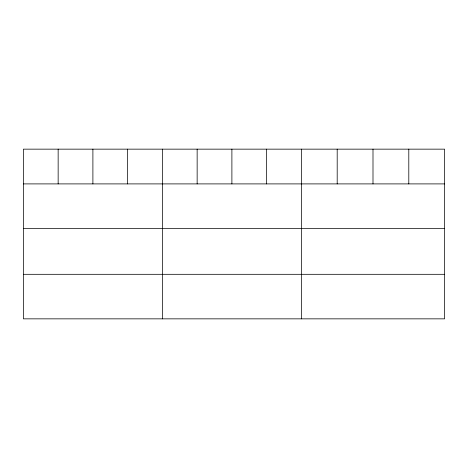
<?xml version="1.0" encoding="UTF-8"?>
<svg xmlns="http://www.w3.org/2000/svg" width="468" height="468" viewBox="0 0 468 468"><rect width="100%" height="100%" fill="white"/><g stroke="black" fill="none" stroke-linecap="round" stroke-linejoin="round"><path stroke-width="0.7" d="M444.6 183.901L444.6 318.848L23.4 318.848L23.4 149.152L444.6 149.152L444.6 183.901L23.4 183.901M23.4 228.431L444.6 228.431M23.4 274.312L444.6 274.312M408.798 149.152L408.798 183.901M372.996 149.152L372.996 183.901M337.194 149.152L337.194 183.901M301.392 149.152L301.392 318.848M266.643 149.152L266.643 183.901M231.894 149.152L231.894 183.901M197.145 149.152L197.145 183.901M162.396 149.152L162.396 318.848M127.647 149.152L127.647 183.901M92.898 149.152L92.898 183.901M58.149 149.152L58.149 183.901"/></g></svg>
